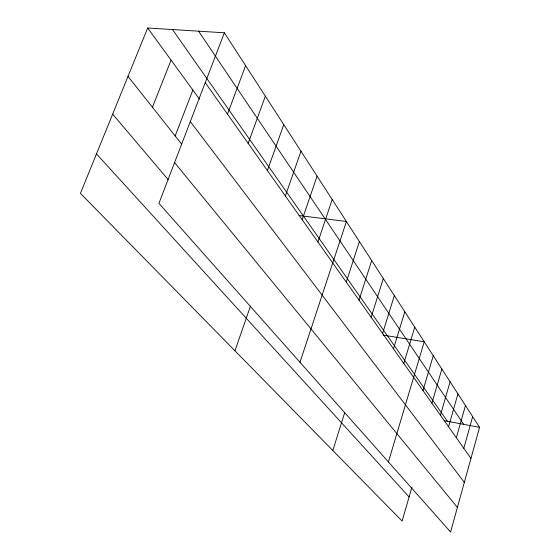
<?xml version="1.0" encoding="UTF-8"?>
<svg xmlns="http://www.w3.org/2000/svg" width="560" height="560" viewBox="0 0 560 560"><rect width="100%" height="100%" fill="white"/><g stroke="black" fill="none" stroke-linecap="round" stroke-linejoin="round"><path stroke-width="0.84" d="M224.364 32.788L479.563 427.336L450.59 532L158.935 203.357L224.364 32.788L147.679 28L80.437 193.368L402.101 521.094L411.95 487.144M463.813 448.294L472.654 416.661M456.358 437.752L465.451 405.524M448.574 426.741L457.933 393.897M440.433 415.233L450.079 381.752M431.914 403.186L441.854 369.04M422.989 390.572L433.251 355.733M388.416 461.944L424.228 341.789L383.222 335.118M403.809 363.44L414.757 327.152M393.477 348.838L404.81 311.766M382.606 333.466L394.345 295.589M371.147 317.261L383.32 278.544M332.822 450.506L344.624 412.853M359.051 300.16L371.686 260.561M346.269 282.079L359.401 241.563M299.985 362.299L346.402 221.466L299.117 215.544M317.933 242.004L332.192 199.5M302.169 219.723L317.079 176.134M285.369 195.958L300.972 151.235M234.941 350.784L250.558 305.914M267.4 170.562L283.773 124.642M248.157 143.346L265.363 96.18M227.493 114.121L245.609 65.639M175.168 135.926L192.878 90.076M152.432 107.226L171.08 60.137M444.178 420.679L479.563 427.336M96.488 153.902L409.101 496.965M112.658 114.135L168.105 179.578M174.573 162.603L457.394 507.402M128.002 76.391L181.524 143.955M190.309 121.576L464.324 482.377M147.679 28L199.493 99.162M205.24 82.656L470.96 458.402M172.508 29.554L447.454 421.295M198.576 31.178L463.659 424.347"/></g></svg>
